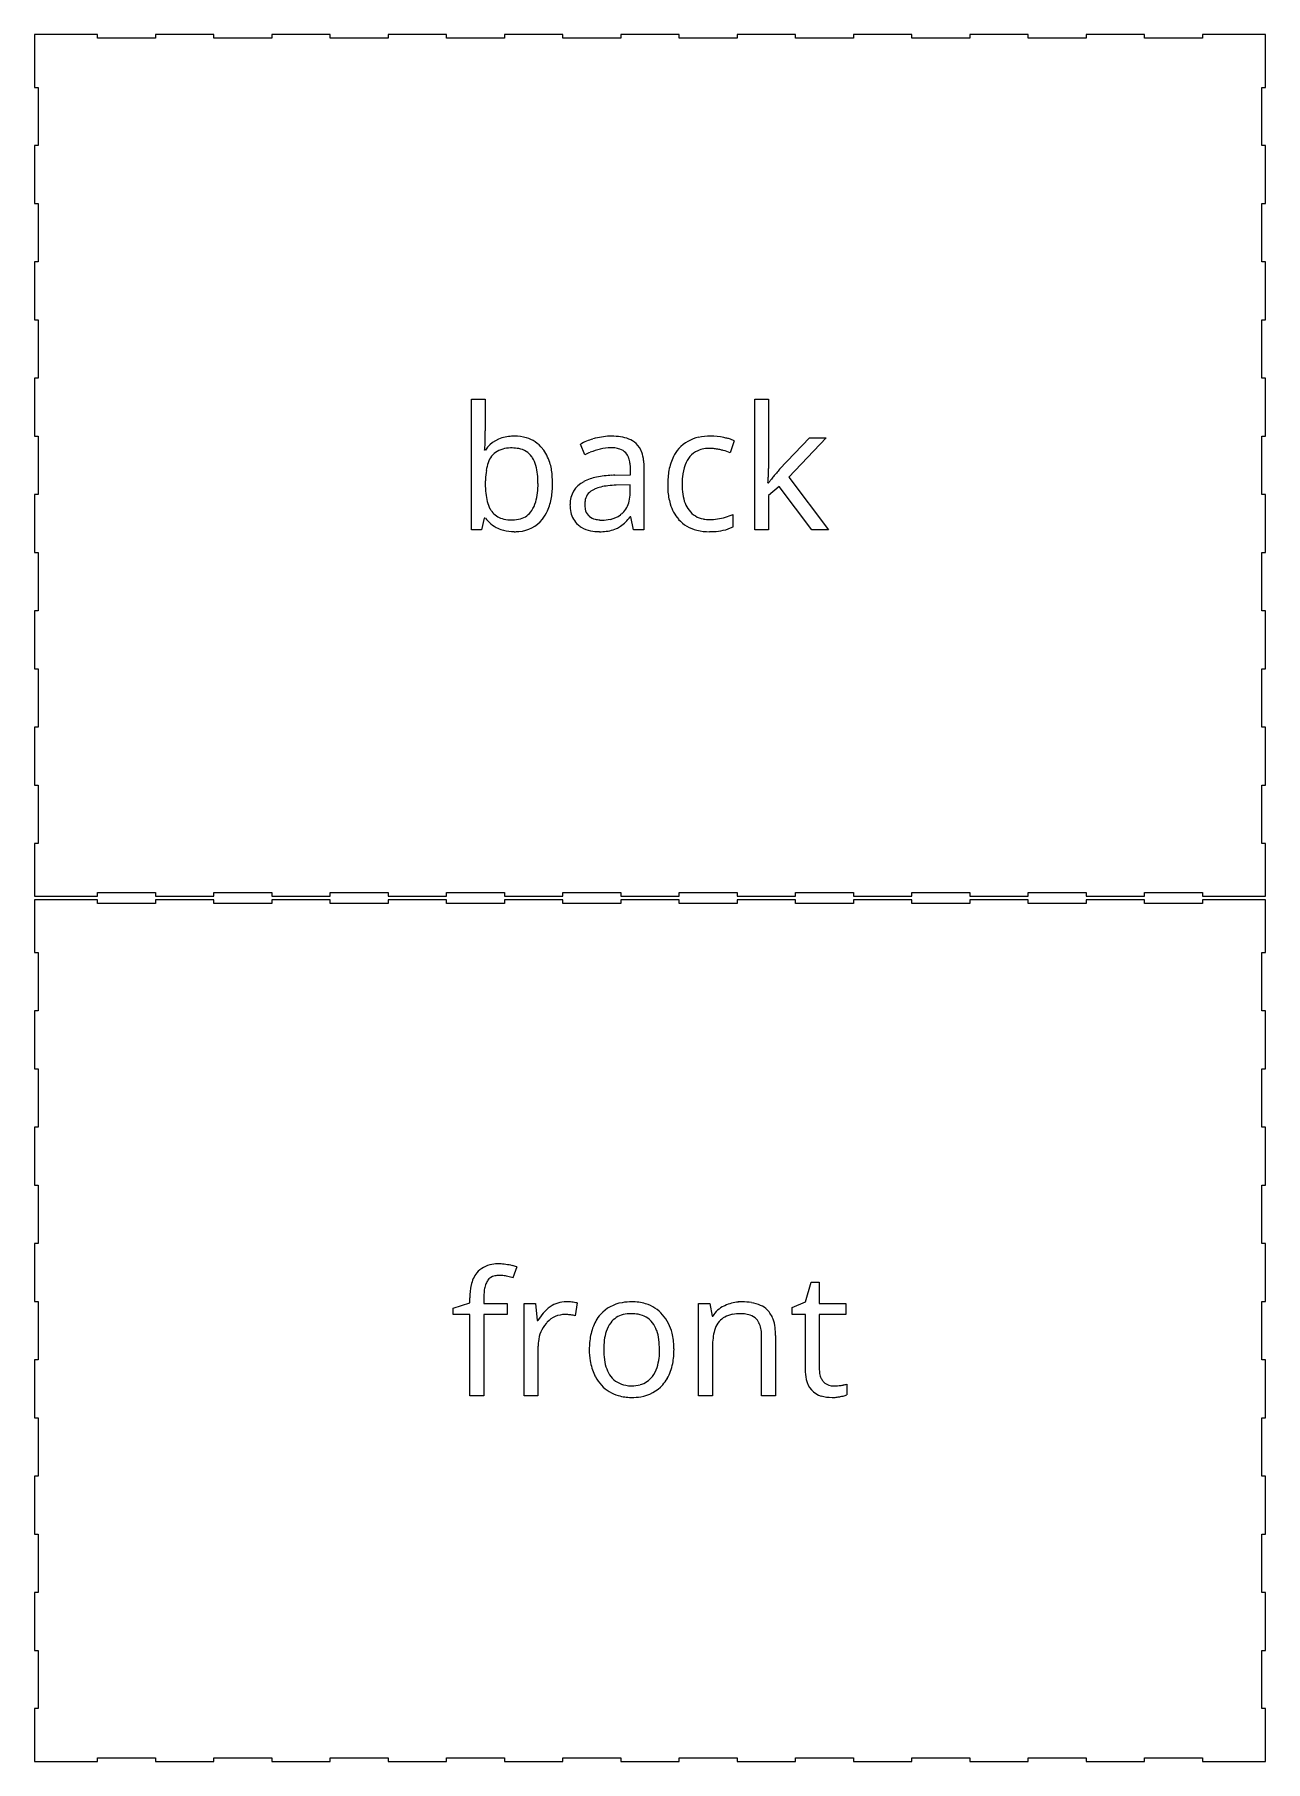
# Model space of a CAD drawing. Header units: millimetres. Extents: x 0 to 2106, y 3 to 1406.
# Drawn here: x 0 to 1000, y 3 to 1406 of the extents above; entities that cross this region are included whole.
import ezdxf

# ---------------------------------------------------------------- set-up
doc = ezdxf.new("R2010")
doc.units = ezdxf.units.MM

msp = doc.modelspace()

# ---------------------------------------------------------------- linework, layer by layer
at = {"layer": 'back_labelLayer'}
for p, q in [((354.9, 1003.5), (354.9, 1109.9)), ((354.9, 1109.9), (366.2, 1109.9)), ((366.2, 1109.9), (366.2, 1084)), ((585.2, 1003.5), (585.2, 1109.9)), ((585.2, 1109.9), (596.4, 1109.9)), ((596.4, 1109.9), (596.4, 1053.5)), ((365.7, 1068.4), (366.2, 1068.4)), ((447, 1064.5), (443.5, 1073.2)), ((568.5, 1075.9), (565, 1066.3)), ((605.3, 1052.8), (629.5, 1078.4)), ((643, 1078.4), (612.7, 1046.5)), ((629.5, 1078.4), (643, 1078.4)), ((484.1, 1048.4), (484.1, 1053.1)), ((495.1, 1054.6), (495.1, 1003.5)), ((471.4, 1048), (484.1, 1048.4)), ((483.8, 1040.3), (472.5, 1039.9)), ((483.8, 1033.6), (483.8, 1040.3)), ((595.8, 1041.9), (596.4, 1041.9)), ((604.9, 1038.9), (596.4, 1031.5)), ((631.4, 1003.5), (604.9, 1038.9)), ((612.7, 1046.5), (645.1, 1003.5)), ((596.4, 1031.5), (596.4, 1003.5)), ((365.4, 1013.1), (363, 1003.5)), ((366.2, 1013.1), (365.4, 1013.1)), ((484.5, 1014.2), (483.9, 1014.2)), ((486.7, 1003.5), (484.5, 1014.2)), ((567.4, 1016.1), (567.4, 1006)), ((363, 1003.5), (354.9, 1003.5)), ((495.1, 1003.5), (486.7, 1003.5)), ((596.4, 1003.5), (585.2, 1003.5)), ((645.1, 1003.5), (631.4, 1003.5))]:
    msp.add_line(p, q, dxfattribs=at)
for centre, radius, start, end in [((129.6, 1083.8), 236.6, 358.1123, 0.0484), ((195.5, 1081.6), 170.7, 355.7239, 358.1259), ((224.5, 1079.6), 141.6, 355.4715, 355.6528), ((387.4, 1053.7), 25.8, 95.1835, 145.1109), ((383.3, 1054.3), 15.1, 120.1403, 142.4249), ((385.5, 1050.2), 19.7, 100.4469, 119.6701), ((387.9, 1038.3), 31.9, 89.5731, 100.7324), ((389.7, 1040.9), 38.8, 89.8743, 96.8145), ((388.3, 1043.9), 26.2, 78.6781, 90.375), ((390.1, 1045), 34.7, 74.2393, 90.5624), ((390.5, 1053.4), 16.5, 35.5408, 79.8011), ((392.4, 1053.4), 26, 38.5631, 74.067), ((386.5, 1048.8), 33.4, 16.4709, 38.4075), ((468.3, 1027.2), 52.3, 106.3569, 118.335), ((480.2, 996.2), 76, 112.2122, 115.9641), ((472.8, 1015), 55.8, 103.6227, 112.432), ((470.5, 1020.3), 59.6, 104.5162, 106.549), ((468.9, 1027.1), 52.6, 90.0714, 104.6521), ((468.4, 1033.3), 36.9, 90.4485, 103.7665), ((468.2, 1042.3), 28, 83.6507, 90.1753), ((469.1, 1031.7), 47.9, 81.568, 90.3249), ((469.4, 1051.7), 18.5, 70.5716, 83.9929), ((471.8, 1058.3), 11.5, 42.7296, 71.038), ((471.9, 1049.8), 29.7, 68.2273, 81.7494), ((475.7, 1059.4), 19.3, 47.8683, 68.2934), ((476.4, 1060.6), 18, 19.2331, 46.6741), ((465.9, 1056.8), 29.1, 6.3379, 19.6815), ((546.9, 1048.9), 31.3, 138.655, 152.6854), ((545.4, 1050), 29.4, 101.4913, 138.3134), ((546.6, 1050.5), 19, 114.4266, 161.6633), ((548.4, 1044.6), 25.2, 88.7194, 112.5668), ((548.9, 1035.2), 44.5, 89.5892, 102.1788), ((548.9, 1044.6), 25.2, 87.675, 89.9748), ((549.2, 1028.6), 51.2, 77.7702, 89.9475), ((548.5, 1037.2), 32.5, 81.691, 87.5079), ((546.5, 1023), 46.9, 77.2999, 81.7345), ((543.7, 1009.9), 60.3, 74.7802, 77.4497), ((546.4, 1019.3), 50.5, 68.3294, 74.8831), ((548.2, 1023.2), 56.6, 74.6797, 77.9579), ((553.4, 1042.2), 37, 70.0946, 74.7386), ((558.4, 1055.8), 22.4, 63.5034, 70.1862), ((560.8, 1060.8), 16.9, 62.9283, 63.1882), ((402.1, 1046.5), 35.5, 160.8926, 171.2334), ((386.9, 1051.9), 19.4, 143.3382, 161.256), ((388.6, 1052), 18.8, 32.7034, 35.5242), ((383.6, 1049.1), 24.7, 15.7779, 32.0151), ((367.3, 1044.3), 41.6, 6.1649, 16.0396), ((369.5, 1043.5), 51.3, 5.1338, 16.7973), ((470.8, 1057.7), 12.7, 20.4094, 41.4479), ((463.8, 1055), 20.1, 7.8273, 20.6042), ((451.5, 1053.2), 32.6, 359.6933, 8.0036), ((450.5, 1054.8), 44.7, 359.8027, 6.6583), ((555.2, 1044.9), 40.4, 153.0875, 170.1051), ((564.4, 1043.5), 38.1, 160.1418, 175.1368), ((520.8, 1053.6), 75.6, 358.2739, 359.8928), ((787.5, 890.7), 243.8, 138.3418, 139.2877), ((453.6, 1041.1), 87.4, 177.6177, 180.0425), ((441.2, 1040.7), 75, 179.7763, 185.7075), ((427.4, 1042.4), 61.1, 171.0668, 177.8457), ((342, 1041.4), 67, 359.7681, 6.3095), ((344.1, 1040.9), 65, 353.4935, 0.2205), ((354.3, 1040.6), 66.5, 350.6563, 0.338), ((348, 1041.2), 72.8, 359.8779, 5.4094), ((454.7, 1025), 19.6, 115.4905, 182.3568), ((464.5, 1007), 40.2, 101.3568, 117.0799), ((466.3, 1010.8), 28.3, 102.7995, 113.2433), ((472.4, 970.1), 77.9, 92.4696, 101.7065), ((471.4, 989.1), 50.6, 96.3545, 102.9953), ((475.2, 956.6), 83.3, 91.8565, 96.4478), ((474.7, 937.2), 110.8, 91.7165, 92.9096), ((577, 1040.9), 62.6, 169.8978, 180.3689), ((583, 1040.4), 68.6, 179.9389, 183.9815), ((588.8, 1040.8), 62.7, 174.531, 180.1549), ((581.1, 1040.3), 55, 179.7041, 188.0744), ((129.4, 1074.3), 467.6, 356.0205, 356.0553), ((227.5, 1067.7), 369.2, 356.0329, 356.6443), ((373.9, 1059.1), 222.6, 356.6325, 357.491), ((461.9, 1055.3), 134.5, 357.5041, 358.3307), ((651.2, 1003), 67.2, 142.3234, 144.7075), ((687, 975.4), 112.4, 140.4331, 142.3366), ((733.6, 937.1), 172.7, 139.2799, 140.4703), ((411.7, 1037.7), 45.3, 185.5925, 194.2051), ((392.7, 1032.8), 25.7, 193.943, 208.0218), ((382.2, 1033.6), 26, 326.7105, 343.6662), ((367, 1038.2), 41.9, 343.4171, 353.6369), ((377.5, 1036.7), 43, 335.8306, 350.8255), ((463.6, 1024), 28.6, 179.5457, 192.6949), ((464.9, 1024.1), 17.9, 171.2122, 180.2058), ((459.2, 1025.3), 12.1, 120.9734, 172.418), ((462.1, 1020.8), 17.4, 113.5887, 121.6805), ((464.5, 1030.9), 19, 314.1892, 347.427), ((455, 1033.3), 28.8, 346.9178, 0.2825), ((447.8, 1033.6), 36, 359.8175, 0.0002), ((564.5, 1038.8), 50.1, 183.5914, 196.354), ((548, 1033.7), 32.8, 196.0167, 221.1349), ((561.3, 1037.4), 35, 187.9315, 200.3885), ((550.6, 1033.5), 23.5, 200.4183, 216.6393), ((386.7, 1027.8), 25.1, 215.585, 245.8362), ((385.1, 1028.9), 17.1, 208.5537, 217.5605), ((384.4, 1028.6), 16.5, 218.169, 253.8047), ((387.5, 1038), 26.4, 253.1382, 266.8483), ((388.3, 1048.1), 36.5, 266.3776, 270.0511), ((388.6, 1034.3), 22.6, 269.3869, 285.8631), ((391.6, 1029.1), 26.9, 274.064, 321.4081), ((390.3, 1028.2), 16.3, 286.0163, 326.8497), ((387.7, 1032.3), 31.9, 321.3161, 335.5436), ((454, 1021.6), 18.7, 192.0828, 227.4521), ((463.2, 1023.9), 16.2, 179.5266, 192.7787), ((457.7, 1022.6), 10.6, 192.3264, 222.058), ((457.3, 1022.4), 10.1, 222.5805, 229.2547), ((458.7, 1024.1), 12.4, 229.7837, 254.2724), ((460.5, 1030.3), 18.7, 253.9397, 266.4534), ((461.1, 1037), 25.5, 266.0783, 270.059), ((461.3, 1042.7), 31.2, 269.5792, 282.0414), ((463.6, 1032.6), 20.9, 281.7121, 306.4594), ((464.6, 1031), 18.9, 306.9881, 313.8559), ((447, 1043.3), 47, 314.7445, 321.7072), ((544.7, 1031.3), 28.8, 221.7976, 256.8021), ((546.1, 1030.3), 18, 216.9695, 261.3103), ((548.1, 1039.5), 27.5, 260.1359, 270.2692), ((548, 1059.5), 47.5, 270.2658, 286.2891), ((545.1, 1070.3), 58.7, 286.0461, 292.3654), ((388.6, 1032.2), 29.9, 245.9802, 255.5456), ((389.5, 1036.6), 34.4, 255.7755, 270.3185), ((389.8, 1040.6), 38.5, 269.9226, 275.5482), ((454.5, 1022.3), 19.5, 227.7689, 237.805), ((456.2, 1025.4), 23, 238.3273, 258.9184), ((458.6, 1037), 34.8, 258.672, 270.4047), ((458.9, 1053.2), 51.1, 269.9539, 273.1491), ((459.7, 1040.7), 38.6, 272.9335, 281.4139), ((462.2, 1028.6), 26.2, 281.298, 293.7314), ((464.1, 1023.7), 20.9, 294.3933, 304.7371), ((458.6, 1031.6), 30.6, 304.8486, 314.8531), ((548.1, 1044.5), 42.4, 256.4244, 270.489), ((548.5, 1064.4), 62.2, 269.9655, 272.8643), ((549.5, 1049.8), 47.6, 272.5981, 282.1878), ((552.8, 1034.8), 32.3, 282.0344, 296.9454)]:
    msp.add_arc(centre, radius, start, end, dxfattribs=at)
at = {"layer": 'back_outsideCutPath'}
for p, q in [((0, 1406), (0, 1363.1)), ((51.1, 1406), (0, 1406)), ((51.1, 1403), (51.1, 1406)), ((98.4, 1403), (51.1, 1403)), ((145.6, 1406), (98.4, 1406)), ((98.4, 1406), (98.4, 1403)), ((145.6, 1403), (145.6, 1406)), ((192.9, 1403), (145.6, 1403)), ((240.1, 1406), (192.9, 1406)), ((192.9, 1406), (192.9, 1403)), ((240.1, 1403), (240.1, 1406)), ((287.4, 1403), (240.1, 1403)), ((334.6, 1406), (287.4, 1406)), ((287.4, 1406), (287.4, 1403)), ((334.6, 1403), (334.6, 1406)), ((381.9, 1403), (334.6, 1403)), ((429.1, 1406), (381.9, 1406)), ((381.9, 1406), (381.9, 1403)), ((429.1, 1403), (429.1, 1406)), ((476.4, 1403), (429.1, 1403)), ((523.6, 1406), (476.4, 1406)), ((476.4, 1406), (476.4, 1403)), ((523.6, 1403), (523.6, 1406)), ((570.9, 1403), (523.6, 1403)), ((618.1, 1406), (570.9, 1406)), ((570.9, 1406), (570.9, 1403)), ((618.1, 1403), (618.1, 1406)), ((665.4, 1403), (618.1, 1403)), ((712.6, 1406), (665.4, 1406)), ((665.4, 1406), (665.4, 1403)), ((712.6, 1403), (712.6, 1406)), ((759.9, 1403), (712.6, 1403)), ((807.1, 1406), (759.9, 1406)), ((759.9, 1406), (759.9, 1403)), ((807.1, 1403), (807.1, 1406)), ((854.4, 1403), (807.1, 1403)), ((901.6, 1406), (854.4, 1406)), ((854.4, 1406), (854.4, 1403)), ((901.6, 1403), (901.6, 1406)), ((948.9, 1403), (901.6, 1403)), ((1000, 1406), (948.9, 1406)), ((948.9, 1406), (948.9, 1403)), ((1000, 1363.1), (1000, 1406)), ((0, 1363.1), (3, 1363.1)), ((3, 1363.1), (3, 1315.9)), ((997, 1315.9), (997, 1363.1)), ((997, 1363.1), (1000, 1363.1)), ((3, 1315.9), (0, 1315.9)), ((0, 1315.9), (0, 1268.6)), ((1000, 1315.9), (997, 1315.9)), ((1000, 1268.6), (1000, 1315.9)), ((0, 1268.6), (3, 1268.6)), ((3, 1268.6), (3, 1221.4)), ((997, 1221.4), (997, 1268.6)), ((997, 1268.6), (1000, 1268.6)), ((3, 1221.4), (0, 1221.4)), ((0, 1221.4), (0, 1174.1)), ((1000, 1221.4), (997, 1221.4)), ((1000, 1174.1), (1000, 1221.4)), ((0, 1174.1), (3, 1174.1)), ((3, 1174.1), (3, 1126.9)), ((997, 1126.9), (997, 1174.1)), ((997, 1174.1), (1000, 1174.1)), ((3, 1126.9), (0, 1126.9)), ((0, 1126.9), (0, 1079.6)), ((1000, 1126.9), (997, 1126.9)), ((1000, 1079.6), (1000, 1126.9)), ((0, 1079.6), (3, 1079.6)), ((3, 1079.6), (3, 1032.4)), ((997, 1032.4), (997, 1079.6)), ((997, 1079.6), (1000, 1079.6)), ((3, 1032.4), (0, 1032.4)), ((0, 1032.4), (0, 985.1)), ((1000, 1032.4), (997, 1032.4)), ((1000, 985.1), (1000, 1032.4)), ((0, 985.1), (3, 985.1)), ((3, 985.1), (3, 937.9)), ((997, 937.9), (997, 985.1)), ((997, 985.1), (1000, 985.1)), ((3, 937.9), (0, 937.9)), ((0, 937.9), (0, 890.6)), ((1000, 937.9), (997, 937.9)), ((1000, 890.6), (1000, 937.9)), ((0, 890.6), (3, 890.6)), ((3, 890.6), (3, 843.4)), ((997, 843.4), (997, 890.6)), ((997, 890.6), (1000, 890.6)), ((3, 843.4), (0, 843.4)), ((0, 843.4), (0, 796.1)), ((1000, 843.4), (997, 843.4)), ((1000, 796.1), (1000, 843.4)), ((0, 796.1), (3, 796.1)), ((3, 796.1), (3, 748.9)), ((997, 748.9), (997, 796.1)), ((997, 796.1), (1000, 796.1)), ((3, 748.9), (0, 748.9)), ((0, 748.9), (0, 706)), ((1000, 748.9), (997, 748.9)), ((1000, 706), (1000, 748.9)), ((0, 706), (51.1, 706)), ((51.1, 706), (51.1, 709)), ((51.1, 709), (98.4, 709)), ((98.4, 709), (98.4, 706)), ((98.4, 706), (145.6, 706)), ((145.6, 706), (145.6, 709)), ((145.6, 709), (192.9, 709)), ((192.9, 709), (192.9, 706)), ((192.9, 706), (240.1, 706)), ((240.1, 706), (240.1, 709)), ((240.1, 709), (287.4, 709)), ((287.4, 709), (287.4, 706)), ((287.4, 706), (334.6, 706)), ((334.6, 706), (334.6, 709)), ((334.6, 709), (381.9, 709)), ((381.9, 709), (381.9, 706)), ((381.9, 706), (429.1, 706)), ((429.1, 706), (429.1, 709)), ((429.1, 709), (476.4, 709)), ((476.4, 709), (476.4, 706)), ((476.4, 706), (523.6, 706)), ((523.6, 706), (523.6, 709)), ((523.6, 709), (570.9, 709)), ((570.9, 709), (570.9, 706)), ((570.9, 706), (618.1, 706)), ((618.1, 706), (618.1, 709)), ((618.1, 709), (665.4, 709)), ((665.4, 709), (665.4, 706)), ((665.4, 706), (712.6, 706)), ((712.6, 706), (712.6, 709)), ((712.6, 709), (759.9, 709)), ((759.9, 709), (759.9, 706)), ((759.9, 706), (807.1, 706)), ((807.1, 706), (807.1, 709)), ((807.1, 709), (854.4, 709)), ((854.4, 709), (854.4, 706)), ((854.4, 706), (901.6, 706)), ((901.6, 706), (901.6, 709)), ((901.6, 709), (948.9, 709)), ((948.9, 709), (948.9, 706)), ((948.9, 706), (1000, 706))]:
    msp.add_line(p, q, dxfattribs=at)
at = {"layer": 'front_labelLayer'}
for p, q in [((391.7, 404.9), (388.7, 395.8)), ((353.6, 375.5), (353.6, 379.6)), ((365, 379.9), (365, 375)), ((626.2, 376.4), (630.9, 392.4)), ((630.9, 392.4), (637.5, 392.4)), ((637.5, 392.4), (637.5, 375)), ((340.2, 371.4), (353.6, 375.5)), ((340.2, 366.2), (340.2, 371.4)), ((353.6, 366.2), (340.2, 366.2)), ((353.6, 300.1), (353.6, 366.2)), ((365, 375), (384, 375)), ((384, 366.2), (365, 366.2)), ((365, 366.2), (365, 300.1)), ((384, 375), (384, 366.2)), ((397.7, 300.1), (397.7, 375)), ((397.7, 375), (407.1, 375)), ((407.1, 375), (408.4, 361.2)), ((440.8, 375.6), (439.3, 365.1)), ((539.4, 300.1), (539.4, 375)), ((539.4, 375), (548.6, 375)), ((548.6, 375), (550.5, 364.8)), ((550.5, 364.8), (551, 364.8)), ((615.4, 371.7), (626.2, 376.4)), ((615.4, 366.2), (615.4, 371.7)), ((626.2, 366.2), (615.4, 366.2)), ((626.2, 321.7), (626.2, 366.2)), ((637.5, 375), (659.2, 375)), ((659.2, 366.2), (637.5, 366.2)), ((637.5, 366.2), (637.5, 322.1)), ((659.2, 375), (659.2, 366.2)), ((408.4, 361.2), (408.9, 361.2)), ((409, 340.3), (409, 300.1)), ((550.8, 339.4), (550.8, 300.1)), ((590.7, 300.1), (590.7, 348.6)), ((602, 349), (602, 300.1)), ((659.8, 309.5), (659.8, 300.8)), ((365, 300.1), (353.6, 300.1)), ((409, 300.1), (397.7, 300.1)), ((550.8, 300.1), (539.4, 300.1)), ((602, 300.1), (590.7, 300.1))]:
    msp.add_line(p, q, dxfattribs=at)
for centre, radius, start, end in [((377.5, 372.8), 34.5, 89.6697, 99.9314), ((377.5, 370.7), 36.5, 81.5641, 89.7017), ((378, 385.2), 23.8, 141.7434, 168.2322), ((374.4, 387), 19.9, 98.2552, 139.6203), ((378.8, 386.1), 13.1, 145.0689, 162.1802), ((376, 387.9), 9.83, 102.7677, 144.338), ((377.4, 382.6), 15.3, 89.4859, 103.4197), ((377.4, 373.5), 24.4, 83.0761, 89.7927), ((376, 361.5), 36.5, 76.5183, 83.0217), ((375, 352.8), 54.6, 75.974, 81.6565), ((371.7, 343.4), 55.1, 71.9613, 76.5918), ((370.6, 334.5), 73.5, 73.2964, 76.0946), ((399.6, 380.2), 46, 167.5776, 180.6587), ((403.9, 380.5), 38.9, 171.6528, 178.4384), ((418.5, 379.9), 53.6, 178.1973, 180.0232), ((388.3, 382.9), 23.2, 161.8438, 171.7847), ((442.3, 342.4), 38.3, 139.4139, 150.6033), ((435.4, 348.2), 29.3, 124.2321, 139.4161), ((430.9, 346.4), 19.7, 89.6335, 137.0881), ((431.8, 353.8), 22.6, 89.6797, 124.4406), ((431, 339.5), 26.6, 87.3437, 89.966), ((432, 324.3), 52.1, 84.9923, 90.1281), ((430.6, 331.3), 34.8, 81.5884, 87.1917), ((428.4, 316.3), 50, 77.4454, 81.636), ((433.2, 338.3), 38, 78.4892, 85.0266), ((483.2, 345.3), 31.4, 138.1759, 150.2287), ((482.1, 346.1), 30, 99.1759, 137.9833), ((482.4, 348.4), 18.1, 103.4685, 142.3119), ((485.1, 332.3), 44.1, 89.7326, 100.076), ((484.7, 339.8), 27, 89.4806, 103.8805), ((485.1, 338.2), 28.6, 79.3453, 90.3175), ((485.6, 338.3), 38.1, 73.5223, 90.5692), ((487.3, 347.9), 18.7, 37.9578, 80.4006), ((487.9, 346.4), 29.7, 41.1446, 73.2134), ((483.6, 342.7), 35.3, 13.5014, 41.0703), ((570.4, 352.5), 23, 116.9443, 147.6526), ((572.8, 348.5), 27.6, 115.8072, 117.6067), ((570.8, 345.2), 21.4, 100.1176, 118.1603), ((574.1, 345.6), 30.7, 94.3227, 115.5454), ((573.2, 332.4), 34.3, 89.5933, 100.3718), ((574.8, 339.3), 37.2, 89.9579, 94.7109), ((573.5, 336.7), 30.1, 84.0198, 90.1511), ((575.1, 331.6), 44.8, 80.5585, 90.3538), ((574.7, 346.4), 20.3, 71.0828, 84.3691), ((577.2, 353.5), 12.8, 43.3791, 71.5386), ((577.9, 347.8), 28.3, 65.1094, 80.7638), ((581.2, 355.1), 20.4, 46.5584, 64.8782), ((581.4, 355.8), 19.7, 19.3849, 45.5997), ((435.1, 341.7), 25.9, 138.9576, 174.5422), ((435.8, 341), 26.9, 135.6209, 138.8377), ((489.6, 342), 38.5, 150.7111, 169.4695), ((500.7, 340.7), 38.1, 162.0653, 173.1675), ((486.8, 345.3), 23.5, 142.9026, 162.375), ((483.4, 345.2), 23.4, 20.0257, 37.4351), ((471.9, 340.9), 35.7, 7.744, 20.069), ((467.1, 338.4), 52.4, 1.1277, 13.88), ((583.3, 343.7), 32.3, 159.9534, 171.3801), ((570.5, 348.5), 18.6, 140.1519, 160.3146), ((568.3, 350), 16, 118.5439, 139.1927), ((576.5, 353.2), 13.5, 22.7024, 42.342), ((570.5, 350.7), 20, 8.4931, 22.658), ((558.6, 348.8), 32.1, 359.6714, 8.6877), ((570.1, 351.6), 31.8, 6.9634, 19.8363), ((552.5, 349.2), 49.5, 359.7631, 7.2116), ((443.5, 340.4), 34.4, 173.6908, 180.0883), ((509.6, 338.1), 58.9, 169.2443, 180.3881), ((507.4, 337.4), 56.8, 179.7745, 189.0933), ((522.4, 337.9), 60, 173.0086, 180.2464), ((519.9, 337.4), 57.5, 179.706, 187.9161), ((451.1, 337.9), 56.6, 359.7076, 7.8973), ((448, 337.4), 59.8, 353.5363, 0.2014), ((460.9, 337.3), 58.6, 349.1762, 0.3863), ((452.9, 337.7), 66.6, 359.9919, 1.542), ((604.4, 340.3), 53.6, 171.1766, 178.3218), ((623.5, 339.5), 72.7, 178.0811, 180.0237), ((492.9, 335), 42, 188.9102, 205.3171), ((498.8, 334.3), 36.2, 187.7639, 200.0977), ((482.5, 330.4), 24.4, 323.0089, 342.639), ((468.6, 335), 39, 342.3616, 353.7538), ((480.6, 333.3), 38.5, 330.2507, 349.4116), ((488.5, 333.2), 37.3, 205.656, 208.4461), ((482.9, 329.7), 30.7, 207.7947, 238.6758), ((487.2, 330.1), 23.8, 200.0846, 216.9132), ((483, 327.1), 18.6, 217.301, 261.7099), ((485.3, 334.6), 26.4, 269.4482, 284.7256), ((487.4, 326.9), 18.3, 284.5662, 322.6334), ((487.8, 329.3), 30.3, 278.8959, 317.9979), ((486.7, 330.2), 31.7, 318.144, 329.7566), ((661.8, 321.3), 35.7, 179.3551, 192.8478), ((643.9, 316.4), 17.2, 190.3818, 253.8772), ((660.4, 322), 22.9, 179.6417, 189.7506), ((652.3, 320.6), 14.7, 189.548, 205.7874), ((649, 319), 11, 206.1294, 221.4084), ((648.6, 318.7), 10.5, 221.5949, 262.3505), ((645.8, 369.2), 61.4, 278.959, 280.5104), ((649.8, 347.8), 39.6, 280.4848, 282.6268), ((653.3, 332.3), 23.7, 282.5877, 285.5795), ((655, 325.9), 17, 285.7238, 286.2562), ((483.3, 330.5), 31.6, 238.8116, 253.2428), ((484.5, 335.2), 36.4, 253.5437, 270.4182), ((484.9, 336.4), 28.2, 260.5033, 270.2477), ((485, 342.8), 44.1, 269.7503, 279.8033), ((647.4, 328.4), 29.6, 253.7848, 270.8853), ((649.5, 323.3), 15.2, 261.3266, 270.1913), ((647.9, 327.8), 29.1, 270.0031, 270.7605), ((647.7, 334.1), 35.4, 270.8933, 275.5484), ((649.6, 345.4), 37.3, 269.8804, 278.3028), ((646.4, 347.9), 49.2, 275.526, 279.2939), ((647.6, 341.2), 42.4, 279.1863, 280.1143), ((650, 342.5), 34.4, 278.4155, 279.008), ((649.5, 330.9), 31.9, 280.007, 283.3735), ((652.3, 319), 19.7, 283.3069, 288.1198), ((655, 310.9), 11.2, 287.9888, 295.3048)]:
    msp.add_arc(centre, radius, start, end, dxfattribs=at)
at = {"layer": 'front_outsideCutPath'}
for p, q in [((0, 703), (0, 660.1)), ((51.1, 703), (0, 703)), ((51.1, 700), (51.1, 703)), ((145.6, 703), (98.4, 703)), ((98.4, 703), (98.4, 700)), ((145.6, 700), (145.6, 703)), ((240.1, 703), (192.9, 703)), ((192.9, 703), (192.9, 700)), ((240.1, 700), (240.1, 703)), ((334.6, 703), (287.4, 703)), ((287.4, 703), (287.4, 700)), ((334.6, 700), (334.6, 703)), ((429.1, 703), (381.9, 703)), ((381.9, 703), (381.9, 700)), ((429.1, 700), (429.1, 703)), ((523.6, 703), (476.4, 703)), ((476.4, 703), (476.4, 700)), ((523.6, 700), (523.6, 703)), ((618.1, 703), (570.9, 703)), ((570.9, 703), (570.9, 700)), ((618.1, 700), (618.1, 703)), ((712.6, 703), (665.4, 703)), ((665.4, 703), (665.4, 700)), ((712.6, 700), (712.6, 703)), ((807.1, 703), (759.9, 703)), ((759.9, 703), (759.9, 700)), ((807.1, 700), (807.1, 703)), ((901.6, 703), (854.4, 703)), ((854.4, 703), (854.4, 700)), ((901.6, 700), (901.6, 703)), ((1000, 703), (948.9, 703)), ((948.9, 703), (948.9, 700)), ((1000, 660.1), (1000, 703)), ((98.4, 700), (51.1, 700)), ((192.9, 700), (145.6, 700)), ((287.4, 700), (240.1, 700)), ((381.9, 700), (334.6, 700)), ((476.4, 700), (429.1, 700)), ((570.9, 700), (523.6, 700)), ((665.4, 700), (618.1, 700)), ((759.9, 700), (712.6, 700)), ((854.4, 700), (807.1, 700)), ((948.9, 700), (901.6, 700)), ((0, 660.1), (3, 660.1)), ((3, 660.1), (3, 612.9)), ((997, 612.9), (997, 660.1)), ((997, 660.1), (1000, 660.1)), ((3, 612.9), (0, 612.9)), ((0, 612.9), (0, 565.6)), ((1000, 612.9), (997, 612.9)), ((1000, 565.6), (1000, 612.9)), ((0, 565.6), (3, 565.6)), ((3, 565.6), (3, 518.4)), ((997, 518.4), (997, 565.6)), ((997, 565.6), (1000, 565.6)), ((3, 518.4), (0, 518.4)), ((0, 518.4), (0, 471.1)), ((1000, 518.4), (997, 518.4)), ((1000, 471.1), (1000, 518.4)), ((0, 471.1), (3, 471.1)), ((3, 471.1), (3, 423.9)), ((997, 423.9), (997, 471.1)), ((997, 471.1), (1000, 471.1)), ((3, 423.9), (0, 423.9)), ((0, 423.9), (0, 376.6)), ((1000, 423.9), (997, 423.9)), ((1000, 376.6), (1000, 423.9)), ((0, 376.6), (3, 376.6)), ((3, 376.6), (3, 329.4)), ((997, 329.4), (997, 376.6)), ((997, 376.6), (1000, 376.6)), ((3, 329.4), (0, 329.4)), ((0, 329.4), (0, 282.1)), ((1000, 329.4), (997, 329.4)), ((1000, 282.1), (1000, 329.4)), ((0, 282.1), (3, 282.1)), ((3, 282.1), (3, 234.9)), ((997, 234.9), (997, 282.1)), ((997, 282.1), (1000, 282.1)), ((3, 234.9), (0, 234.9)), ((0, 234.9), (0, 187.6)), ((1000, 234.9), (997, 234.9)), ((1000, 187.6), (1000, 234.9)), ((0, 187.6), (3, 187.6)), ((3, 187.6), (3, 140.4)), ((997, 140.4), (997, 187.6)), ((997, 187.6), (1000, 187.6)), ((3, 140.4), (0, 140.4)), ((0, 140.4), (0, 93.1)), ((1000, 140.4), (997, 140.4)), ((1000, 93.1), (1000, 140.4)), ((0, 93.1), (3, 93.1)), ((3, 93.1), (3, 45.9)), ((997, 45.9), (997, 93.1)), ((997, 93.1), (1000, 93.1)), ((3, 45.9), (0, 45.9)), ((0, 45.9), (0, 3)), ((1000, 45.9), (997, 45.9)), ((1000, 3), (1000, 45.9)), ((0, 3), (51.1, 3)), ((51.1, 3), (51.1, 6)), ((51.1, 6), (98.4, 6)), ((98.4, 6), (98.4, 3)), ((98.4, 3), (145.6, 3)), ((145.6, 3), (145.6, 6)), ((145.6, 6), (192.9, 6)), ((192.9, 6), (192.9, 3)), ((192.9, 3), (240.1, 3)), ((240.1, 3), (240.1, 6)), ((240.1, 6), (287.4, 6)), ((287.4, 6), (287.4, 3)), ((287.4, 3), (334.6, 3)), ((334.6, 3), (334.6, 6)), ((334.6, 6), (381.9, 6)), ((381.9, 6), (381.9, 3)), ((381.9, 3), (429.1, 3)), ((429.1, 3), (429.1, 6)), ((429.1, 6), (476.4, 6)), ((476.4, 6), (476.4, 3)), ((476.4, 3), (523.6, 3)), ((523.6, 3), (523.6, 6)), ((523.6, 6), (570.9, 6)), ((570.9, 6), (570.9, 3)), ((570.9, 3), (618.1, 3)), ((618.1, 3), (618.1, 6)), ((618.1, 6), (665.4, 6)), ((665.4, 6), (665.4, 3)), ((665.4, 3), (712.6, 3)), ((712.6, 3), (712.6, 6)), ((712.6, 6), (759.9, 6)), ((759.9, 6), (759.9, 3)), ((759.9, 3), (807.1, 3)), ((807.1, 3), (807.1, 6)), ((807.1, 6), (854.4, 6)), ((854.4, 6), (854.4, 3)), ((854.4, 3), (901.6, 3)), ((901.6, 3), (901.6, 6)), ((901.6, 6), (948.9, 6)), ((948.9, 6), (948.9, 3)), ((948.9, 3), (1000, 3))]:
    msp.add_line(p, q, dxfattribs=at)

doc.saveas('drawing.dxf')
